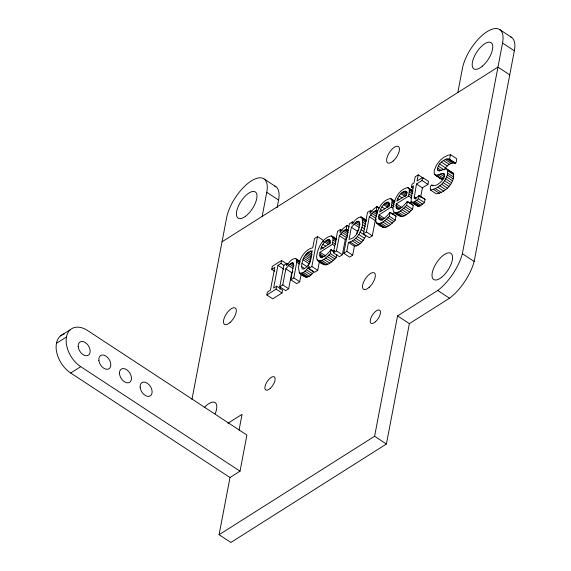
<?xml version="1.0" encoding="UTF-8"?>
<svg xmlns="http://www.w3.org/2000/svg" width="571" height="571" viewBox="0 0 571 571"><rect width="100%" height="100%" fill="white"/><g stroke="black" fill="none" stroke-linecap="round" stroke-linejoin="round"><path stroke-width="0.86" d="M301.224 273.923L299.732 281.76L296.72 283.666L290.817 279.79L293.829 277.884L296.749 262.153L296.585 259.598L295.507 258.456C291.324 258.563 288.783 262.881 286.421 265.8L286.878 263.417L288.348 264.387M348.496 242.332L354.398 246.208L352.678 255.201L349.666 257.107L343.771 253.239L346.783 251.326L348.496 242.332C358.096 240.548 365.461 225.681 361.514 217.087C357.196 216.552 354.37 221.284 351.957 224.196L352.386 221.948L353.863 222.911M438.235 174.826L442.297 173.406L444.238 173.584C445.266 177.888 441.533 181.878 438.178 184.076C434.117 187.945 429.599 181.292 430.37 189.95L436.265 193.819C445.558 192.498 454.837 182.984 453.445 173.334L446.379 168.795L438.642 170.815L437.836 170.501L437.479 169.623C437.6 165.055 441.312 161.35 445.244 159.516C450.405 155.804 456.921 170.072 456.443 158.56L450.54 154.691L447.493 155.419L443.803 157.332L440.491 159.944L436.358 165.212L434.21 170.601L434.324 174.176L441.326 179.016L444.138 178.702L438.235 174.826L436.215 175.247L434.781 174.79M430.37 189.95C439.656 188.623 448.942 179.116 447.543 169.466M301.581 266.557C301.988 260.176 304.964 251.918 312.18 250.79L309.817 263.167L305.942 267.578L303.708 269.027L302.28 269.041L301.581 266.557L304.529 268.491M321.944 257.921L319.996 256.286L319.996 252.218L332.393 244.367L333.086 238.378L332.772 237.136L331.344 235.902C322.451 237.764 317.683 247.992 316.648 256.322C315.913 261.254 321.944 264.594 326.105 264.865C330.216 263.652 333.321 260.497 336.226 257.507L336.826 254.352M378.794 216.545L379.03 214.846L391.428 206.995L392.12 201.006L391.813 199.764L390.386 198.522C381.492 200.385 376.724 210.62 375.689 218.943C374.954 223.875 380.985 227.222 385.147 227.494C389.258 226.28 392.356 223.118 395.268 220.128L396.017 216.188L390.121 212.319C387.366 215.274 384.583 219.521 380.207 219.899L379.03 218.907L378.794 216.545L383.22 219.45M396.06 205.61L396.303 203.911L408.693 196.067L409.386 190.079L409.079 188.83L407.651 187.595C398.758 189.458 393.99 199.686 392.955 208.015C392.22 212.947 398.251 216.288 402.412 216.559C406.523 215.346 409.621 212.191 412.533 209.2L413.283 205.26L407.387 201.392C404.632 204.347 401.848 208.586 397.473 208.965L396.303 207.98L396.06 205.61L400.485 208.515M412.919 188.159L411.441 187.195L413.475 185.903L411.213 197.802L411.156 201.663L417.472 206.117L419.849 205.995L424.446 202.641L425.067 199.393L419.164 195.518L416.437 197.851L414.853 198.565L414.168 198.108L416.487 183.998L422.033 180.493L422.604 177.495L428.507 181.364L427.929 184.362L422.39 187.873L420.606 197.223M191.963 399.464L226.637 217.715A31.319 13.561 -56.7 0 1 251.29 180.936A31.319 13.561 -56.7 0 1 266.764 192.306L278.569 200.05L277.092 207.787M262.175 216.38L266.764 192.306M510.481 36.794A31.319 13.561 -56.7 0 1 514.343 50.79L474.158 261.447A35.231 15.26 -56.7 0 1 449.505 298.219L409.371 323.629L386.41 444.002L230.891 542.45L219.093 534.706L229.999 477.527L240.034 471.175L246.922 435.066L87.613 330.545A23.49 15.31 57.7 0 0 66.472 336.983L56.436 343.335M239.056 430.063L242.054 414.332L227.936 423.275M286.721 263.888L281.56 260.497L281.003 263.417L277.956 265.344L273.616 288.119L276.657 286.192L282.559 290.061L282.003 292.98L272.745 298.84L266.843 294.971L267.399 292.052L270.447 290.125L274.787 267.349L271.746 269.276L274.694 271.218M271.746 269.276L272.303 266.357L281.56 260.497M266.843 294.971L276.1 289.112L276.657 286.192M292.816 271.389L291.738 272.724L288.683 288.755L285.671 290.66L279.769 286.792L283.866 265.322L286.878 263.417M280.018 289.361L280.518 286.735M279.769 286.792L282.781 284.886L285.835 268.855L289.804 264.223L292.695 262.581L293.494 263.131L293.558 264.887L290.817 279.79M319.524 260.961L317.733 270.361L314.721 272.267L308.825 268.399L309.239 266.207C306.905 269.134 304.093 273.666 299.825 273.188C295.628 264.651 303.172 249.67 312.751 247.793L314.528 238.492L317.54 236.587L323.436 240.462L323.115 242.168M308.825 268.399L311.837 266.493L317.54 236.587M317.776 260.626C322.851 262.11 326.955 256.707 330.331 253.631L331.08 249.691L334.028 251.633M347.468 236.715L345.277 239.527L342.372 254.766L339.36 256.672L333.457 252.803L337.554 231.334L340.566 229.428L342.036 230.399M333.457 252.803L336.469 250.897L339.374 235.659L343.307 231.091L346.297 229.214L347.011 225.445L349.224 226.901M340.566 229.428L339.959 232.618L343.299 228.329L347.011 225.445M343.771 253.239L349.373 223.853L352.386 221.948M351.379 227.229L349.059 239.399C356.796 238.136 360.123 228.693 359.366 221.812L358.374 221.098L356.582 221.791L351.379 227.229L357.275 231.105L356.611 234.581M376.103 219.371L375.226 220.563L372.321 235.802L369.309 237.714L363.413 233.839L367.503 212.376L370.515 210.471L371.992 211.434M363.413 233.839L366.425 231.933L369.33 216.695L373.256 212.134L376.246 210.256L376.967 206.488L379.18 207.937M370.515 210.471L369.908 213.661L373.256 209.371L376.967 206.488M376.817 223.247C381.892 224.738 385.996 219.328 389.365 216.259L390.121 212.319M394.083 212.319C399.158 213.804 403.262 208.401 406.631 205.332L407.387 201.392M411.441 187.195L412.019 184.197L414.054 182.906L415.224 176.739L418.236 174.833L423.404 178.223M418.236 174.833L417.058 181L422.604 177.495M411.577 202.241L413.954 202.127L418.543 198.765L419.164 195.518M219.093 534.706L374.605 436.258L397.566 315.884L437.7 290.482A35.231 15.26 -56.7 0 0 462.36 253.702L502.544 43.046A31.319 13.561 -56.7 0 0 487.07 31.676A31.319 13.561 -56.7 0 0 462.41 68.456L457.821 92.531M449.434 159.395L450.54 154.691M308.261 265.772L310.331 260.39L304.429 256.522M321.423 246.772L320.524 249.448L329.988 243.46L330.181 241.126L329.317 239.47C325.484 239.72 323.05 243.71 321.423 246.772L323.636 248.228M380.464 209.4L379.558 212.077L389.029 206.081L389.215 203.747L388.359 202.098C384.519 202.348 382.085 206.338 380.464 209.4L381.942 210.371M397.73 198.465L396.824 201.142L406.295 195.154L406.488 192.82L405.624 191.171C401.784 191.413 399.35 195.403 397.73 198.465L399.208 199.436M354.398 246.208C359.966 245.808 363.456 240.462 365.84 235.966L359.937 232.097M444.609 169.244C446.736 165.776 450.954 161.857 455.337 163.263M331.08 249.691C328.325 252.646 325.541 256.893 321.166 257.271L320.474 256.95M357.275 231.105L358.838 229.185M299.825 273.188C305.571 279.255 309.346 277.627 313.7 272.017L307.798 268.149M60.533 335.862L70.561 329.51M222.04 241.79L497.955 67.121L509.753 74.865M64.059 333.971A23.49 15.31 57.7 0 0 56.465 351.129A23.49 15.31 57.7 0 0 70.697 373.006L80.725 366.653L240.034 471.175M333.186 251.476L334.642 250.548M392.227 214.096L395.139 212.248M409.493 203.169L411.677 201.784M396.017 216.188L389.943 212.433M413.283 205.26L407.209 201.499M425.067 199.393L418.993 195.632M453.445 173.334L446.379 168.795M499.918 29.742L511.716 37.486M502.544 43.046L514.343 50.79M449.677 159.245L455.572 163.113M448.363 159.045L454.259 162.913M446.936 159.059L452.839 162.928M445.244 159.516L451.147 163.385M443.382 160.487L449.284 164.362M441.326 162.064L447.221 165.933M439.57 163.991L445.473 167.86M448.007 170.957L453.909 174.833M438.278 166.068L444.181 169.944M447.821 173.241L453.724 177.11M437.593 168.11L441.276 170.529M447.364 174.99L453.26 178.866M437.479 169.623L439.691 171.072M442.297 173.406L444.509 174.862M446.622 176.903L452.525 180.779M440.398 174.055L444.823 176.953M445.651 178.844L451.554 182.72M436.215 175.247L442.111 179.123M444.502 180.679L450.398 184.554M434.324 174.176L440.684 178.659M435.423 175.147L441.326 179.016M443.06 182.563L448.963 186.431M441.533 184.247L447.428 188.123M439.806 185.789L445.701 189.658M437.771 187.217L443.674 191.092M431.498 185.04L432.975 186.01M435.402 188.58L441.304 192.448M422.033 180.493L427.929 184.362M433.482 189.372L439.385 193.241M416.487 183.998L422.39 187.873M408.486 188.002L412.912 190.907M407.651 187.595L412.812 190.978M409.079 188.83L412.762 191.249M409.386 190.079L412.341 192.013M409.393 191.813L412.348 193.747M418.543 198.765L424.446 202.641M405.624 191.171L407.094 192.134M414.111 196.688L416.323 198.144M404.967 191.121L407.18 192.577M409.072 194.104L412.019 196.039M404.111 191.392L407.059 193.326M414.168 198.108L415.638 199.079M416.737 200.307L422.64 204.182M403.012 191.992L406.695 194.411M408.693 196.067L411.648 198.001M401.877 192.805L406.302 195.71M415.096 201.492L420.998 205.36M413.954 202.127L419.849 205.995M400.885 193.719L405.31 196.624M412.983 202.462L418.886 206.331M411.156 201.663L417.051 205.531M412.191 202.498L418.093 206.374M399.115 195.946L402.063 197.88M406.631 205.332L412.533 209.2M405.203 206.788L411.099 210.656M391.221 198.929L394.911 201.349M390.386 198.522L394.811 201.427M391.813 199.764L394.761 201.699M403.683 208.265L409.578 212.134M392.12 201.006L394.333 202.455M396.303 203.911L402.198 207.787M392.127 202.741L394.34 204.19M401.998 209.714L407.901 213.583M396.06 206.966L399.75 209.386M387.702 202.055L389.914 203.504M391.806 205.032L394.019 206.488M396.303 207.98L398.515 209.429M386.838 202.32L389.793 204.261M400.171 211.006L406.074 214.882M385.739 202.926L389.429 205.346M391.428 206.995L392.905 207.965M462.36 253.702L474.158 261.447M398.187 212.105L404.09 215.974M384.611 203.733L389.037 206.638M396.51 212.69L402.412 216.559M383.619 204.646L388.044 207.551M395.567 212.826L399.257 215.246M395.139 212.762L401.042 216.63M381.849 206.873L384.797 208.815M376.46 206.731L378.673 208.179M389.365 216.259L395.268 220.128M387.937 217.715L393.833 221.584M376.246 210.256L377.724 211.22M376.089 210.356L377.559 211.32M375.404 210.663L377.617 212.112M374.505 211.206L377.452 213.14M386.41 219.193L392.313 223.061M379.03 214.846L384.933 218.714M373.256 212.134L376.946 214.553M384.733 220.642L390.635 224.517M371.964 213.368L376.389 216.273M378.794 217.901L382.484 220.32M379.03 218.907L381.242 220.363M382.905 221.941L388.801 225.809M370.643 214.903L375.804 218.286M380.921 223.033L386.817 226.908M369.33 216.695L375.226 220.563M379.244 223.618L385.147 227.494M376.089 222.305L377.559 223.275M379.037 224.239L382.72 227.122M377.874 223.689L383.776 227.565M361.514 217.087L365.94 219.992M362.214 217.765L366.639 220.67M360.572 216.88L362.785 218.329M364.262 219.3L365.74 220.27M362.664 218.879L366.354 221.298M362.856 220.37L365.804 222.305M362.778 222.247L365.733 224.189M357.582 221.27L359.794 222.719M362.442 224.517L365.39 226.451M356.582 221.791L360.272 224.21M355.29 222.754L359.716 225.659M361.821 227.144L364.776 229.085M366.425 231.933L372.321 235.802M353.977 224.039L359.145 227.422M360.986 229.67L363.941 231.605M358.674 234.41L364.576 238.285M346.297 229.214L348.51 230.67M357.268 236.522L363.17 240.398M346.133 229.314L348.346 230.77M345.448 229.621L347.66 231.077M437.7 290.482L449.505 298.219M344.549 230.17L348.239 232.59M355.797 238.328L361.7 242.204M264.137 179.001L275.936 186.746M343.307 231.091L347.732 233.996M354.263 239.827L360.165 243.696M342.008 232.333L347.175 235.723M352.664 241.019L358.559 244.888M340.687 233.86L346.59 237.729M350.38 242.14L356.275 246.015M339.374 235.659L345.277 239.527M332.179 236.308L336.605 239.213M331.344 235.902L335.769 238.799M332.772 237.136L336.462 239.556M333.086 238.378L336.034 240.32M333.093 240.113L336.041 242.054M328.668 239.427L330.138 240.398M346.783 251.326L352.678 255.201M332.765 242.411L335.712 244.345M327.804 239.699L330.017 241.148M326.705 240.298L330.388 242.718M332.393 244.367L334.606 245.823M325.57 241.112L329.995 244.017M324.578 242.025L328.268 244.445M336.469 250.897L342.372 254.766M322.808 244.252L325.755 246.187M330.902 249.805L333.857 251.74M330.331 253.631L336.226 257.507M328.896 255.087L334.799 258.963M327.376 256.565L333.271 260.44M319.996 252.218L325.891 256.086M319.753 253.917L324.178 256.822M325.698 258.021L331.594 261.889M319.753 255.273L322.708 257.207M319.996 256.286L322.208 257.735M323.864 259.313L329.767 263.188M310.346 251.161L311.816 252.132M321.88 260.412L327.783 264.28M308.461 252.132L312.151 254.552M320.203 260.997L326.105 264.865M307.341 252.96L311.766 255.865M317.048 259.684L320.738 262.103M318.839 261.068L324.735 264.937M306.292 253.967L311.452 257.357M305.321 255.151L311.224 259.027M397.566 315.884L409.371 323.629M303.629 258.042L309.532 261.918M302.958 259.691L308.854 263.566M311.837 266.493L317.733 270.361M295.507 258.456L299.932 261.361M296.585 259.598L300.267 262.018M301.966 263.374L307.127 266.764M296.784 260.697L299.732 262.639M296.749 262.153L299.704 264.087M306.441 269.755L312.337 273.623M305 271.161L310.902 275.036M291.974 262.774L293.451 263.745M290.974 263.324L293.929 265.258M303.358 272.381L309.261 276.25M289.804 264.223L293.494 266.643M301.995 273.081L307.89 276.956M300.803 273.359L306.698 277.228M288.526 265.508L292.952 268.413M299.104 272.56L305.728 277.056M281.003 263.417L283.951 265.351M285.835 268.855L291.738 272.724M277.956 265.344L283.858 269.219M293.829 277.884L299.732 281.76M282.781 284.886L288.683 288.755M276.1 289.112L282.003 292.98M374.605 436.258L386.41 444.002M70.697 373.006L229.999 477.527M322.95 263.552L323.678 264.494M204.282 407.523A15.66 6.781 -56.7 0 1 214.946 402.476A15.66 6.781 -56.7 0 1 215.203 413.711M80.725 366.653A23.49 15.31 57.7 0 1 66.472 336.983M274.701 186.053A31.319 13.561 -56.7 0 1 278.569 200.05M369.152 287.341A9.786 4.24 -56.7 0 0 374.369 272.981A9.786 4.24 -56.7 0 0 363.235 282.995A9.786 4.24 -56.7 0 0 369.152 287.341M230.142 322.429A9.786 4.24 -56.7 0 0 235.352 308.062A9.786 4.24 -56.7 0 0 224.217 318.076A9.786 4.24 -56.7 0 0 230.142 322.429M393.262 160.951A9.786 4.24 -56.7 0 0 398.479 146.583A9.786 4.24 -56.7 0 0 387.345 156.597A9.786 4.24 -56.7 0 0 393.262 160.951M375.547 321.709A7.83 3.39 -56.7 0 0 379.715 310.217A7.83 3.39 -56.7 0 0 370.807 318.225A7.83 3.39 -56.7 0 0 375.547 321.709M270.197 388.401A7.83 3.39 -56.7 0 0 274.365 376.91A7.83 3.39 -56.7 0 0 265.458 384.918A7.83 3.39 -56.7 0 0 270.197 388.401M441.383 277.47A15.66 6.781 -56.7 0 0 451.625 254.009A15.66 6.781 -56.7 0 0 433.874 267.742A15.66 6.781 -56.7 0 0 441.383 277.47M140.131 387.067A7.83 5.103 57.7 0 0 149.488 396.238A7.83 5.103 57.7 0 0 148.76 384.433A7.83 5.103 57.7 0 0 140.131 387.067M119.482 373.57A7.83 5.103 57.7 0 0 128.875 382.677A7.83 5.103 57.7 0 0 128.061 370.843A7.83 5.103 57.7 0 0 119.482 373.57M98.883 360.572A7.83 5.103 57.7 0 0 108.604 368.98A7.83 5.103 57.7 0 0 106.977 356.889A7.83 5.103 57.7 0 0 98.883 360.572M78.177 346.419A7.83 5.103 57.7 0 0 87.534 355.59A7.83 5.103 57.7 0 0 86.806 343.785A7.83 5.103 57.7 0 0 78.177 346.419M482.445 66.1A15.66 6.781 -56.7 0 0 491.41 42.918A15.66 6.781 -56.7 0 0 473.58 58.235A15.66 6.781 -56.7 0 0 482.445 66.1M245.516 216.281A15.66 6.781 -56.7 0 0 256.143 192.77A15.66 6.781 -56.7 0 0 238.435 205.981A15.66 6.781 -56.7 0 0 245.516 216.281"/></g></svg>
